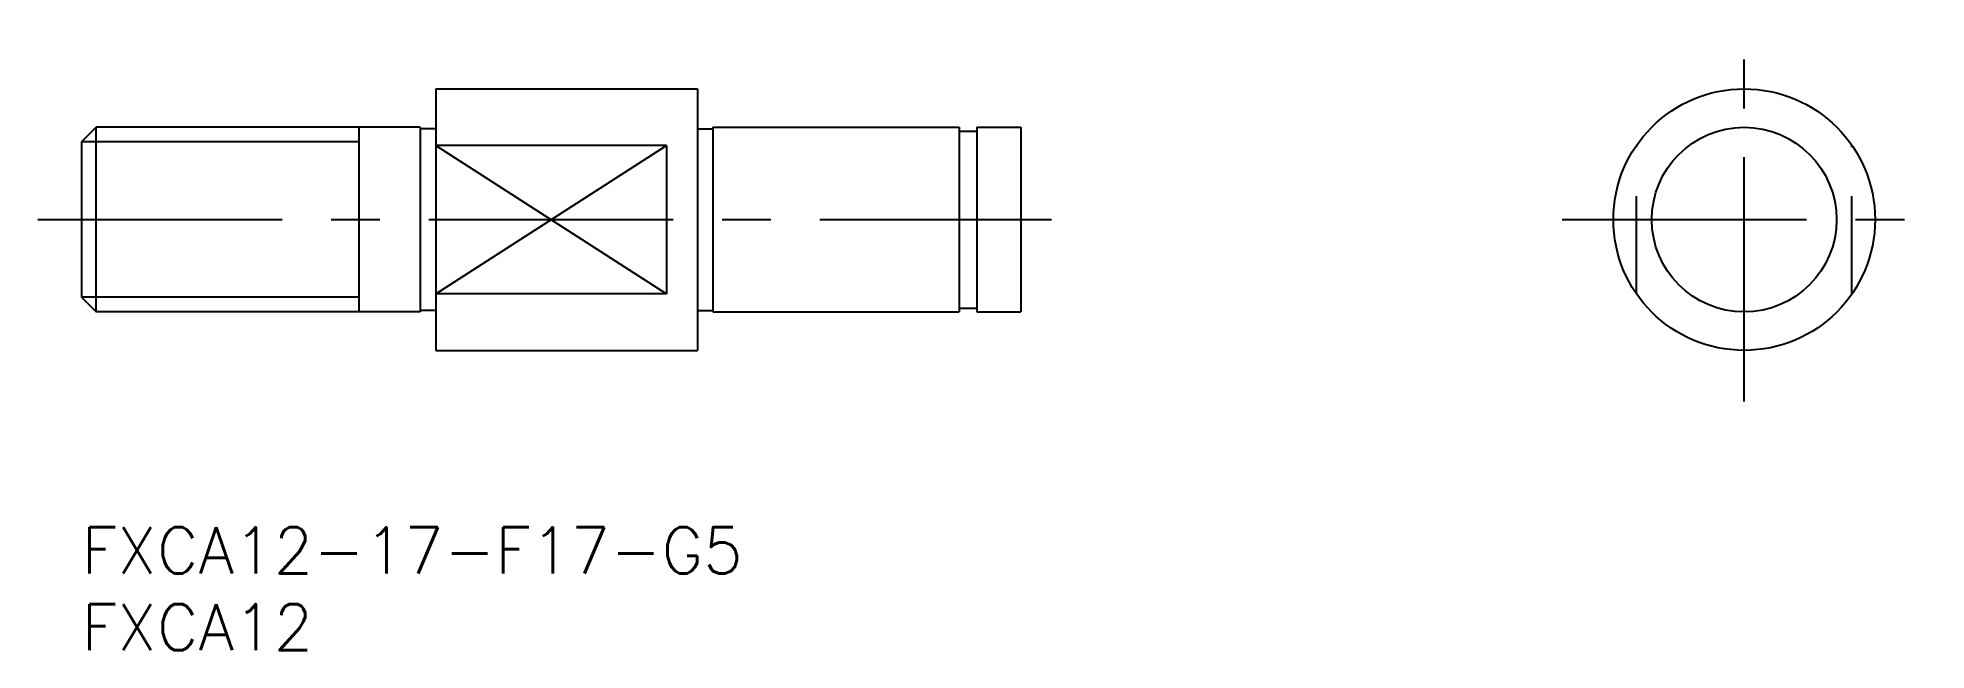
# Model space of a CAD drawing. Extents: x -3 to 120, y -8 to 32.
import ezdxf

# ---------------------------------------------------------------- set-up
doc = ezdxf.new("R2010")
doc.units = 0
doc.header["$LTSCALE"] = 0.5
doc.linetypes.add('CENTER', pattern=[50.8, 31.75, -6.35, 6.35, -6.35])
doc.linetypes.add('DASHED', pattern=[19.05, 12.7, -6.35])
for name, color, linetype in [('MSM_CENTER', 1, 'CENTER'), ('MSM_CONTINUOUS', 7, 'CONTINUOUS'), ('MSM_DASHED', 4, 'DASHED'), ('MSM_NARROW', 5, 'CONTINUOUS'), ('MSM_PART_NUMBER', 7, 'CONTINUOUS')]:
    doc.layers.add(name, color=color, linetype=linetype)
doc.styles.get("Standard").update_dxf_attribs({"font": 'txt.shx', "height": 3, "bigfont": 'bigfont.shx'})

# ---------------------------------------------------------------- blocks, each defined once
blk = doc.blocks.new('*U3')
at = {"layer": 'MSM_PART_NUMBER'}
blk.add_text('FXCA12-17-F17-G5', height=3, dxfattribs=at).set_placement((0, -3))
blk = doc.blocks.new('*U4')
at = {"layer": 'MSM_PART_NUMBER'}
blk.add_text('FXCA12', height=3, dxfattribs=at).set_placement((0, -8))

msp = doc.modelspace()

# ---------------------------------------------------------------- linework, layer by layer
at = {"layer": 'MSM_CENTER'}
for p, q in [((108, 8.18), (108, 31.82)), ((-2.85, 20), (63, 20)), ((96.18, 20), (119.82, 20))]:
    msp.add_line(p, q, dxfattribs=at)
at = {"layer": 'MSM_CONTINUOUS'}
for p, q in [((23, 28.5), (23, 11.5)), ((23, 28.5), (40, 28.5)), ((40, 28.5), (40, 11.5)), ((0.95, 26), (0, 25.05)), ((22, 26), (0.95, 26)), ((0.95, 14), (0.95, 26)), ((18, 26), (18, 14)), ((22, 26), (22, 14)), ((23, 25.9), (22, 25.9)), ((40, 25.9), (41, 25.9)), ((41, 26), (57, 26)), ((41, 26), (41, 14)), ((57, 26), (57, 14)), ((58.15, 26), (58.15, 14)), ((58.15, 26), (61, 26)), ((61, 26), (61, 14)), ((0, 25.05), (0, 14.95)), ((38, 24.82), (23, 24.82)), ((38, 24.82), (38, 15.18)), ((57, 25.75), (58.15, 25.75)), ((0, 14.95), (0.95, 14)), ((38, 15.18), (23, 15.18)), ((22, 14), (0.95, 14)), ((23, 14.1), (22, 14.1)), ((40, 14.1), (41, 14.1)), ((41, 14), (57, 14)), ((57, 14.25), (58.15, 14.25)), ((58.15, 14), (61, 14)), ((23, 11.5), (40, 11.5))]:
    msp.add_line(p, q, dxfattribs=at)
for radius in [8.5, 6]:
    msp.add_circle((108, 20), radius, dxfattribs=at)
at = {"layer": 'MSM_DASHED'}
for p, q in [((101, 15.18), (101, 24.82)), ((115, 15.18), (115, 24.82))]:
    msp.add_line(p, q, dxfattribs=at)
at = {"layer": 'MSM_NARROW'}
for p, q in [((18, 25.05), (0, 25.05)), ((23, 24.82), (38, 15.18)), ((23, 15.18), (38, 24.82)), ((18, 14.95), (0, 14.95))]:
    msp.add_line(p, q, dxfattribs=at)

# ---------------------------------------------------------------- block references
at = {"layer": 'MSM_CONTINUOUS'}
for name in ['*U3', '*U4']:
    msp.add_blockref(name, (0, 0), dxfattribs=at)

doc.saveas('drawing.dxf')
